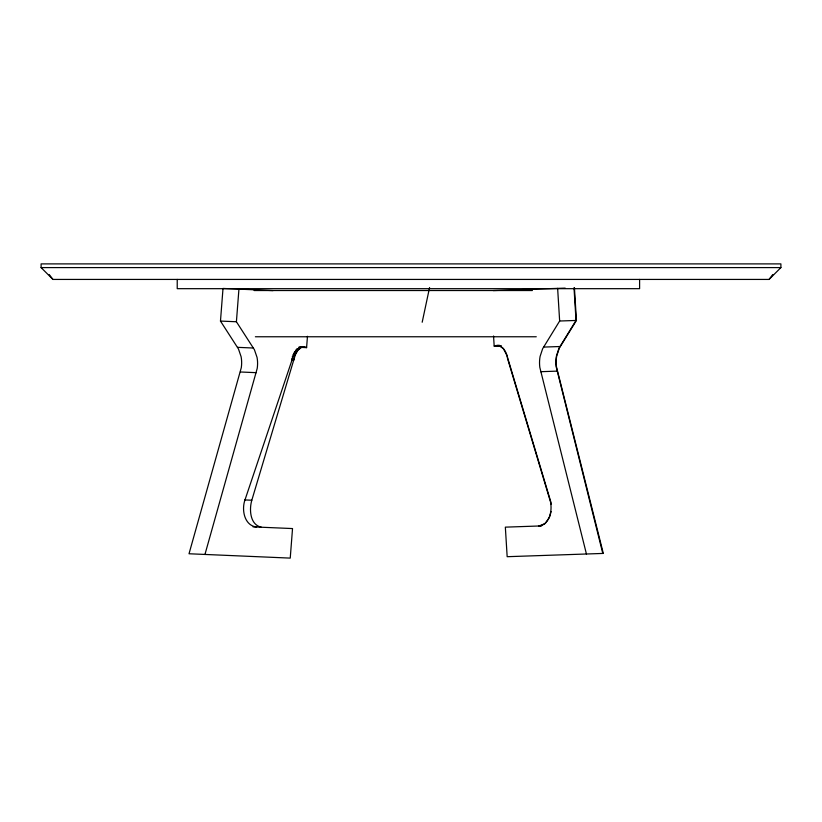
<?xml version="1.0" encoding="UTF-8"?>
<svg xmlns="http://www.w3.org/2000/svg" width="822" height="822" viewBox="0 0 822 822"><rect width="100%" height="100%" fill="white"/><g stroke="black" fill="none" stroke-linecap="round" stroke-linejoin="round"><path stroke-width="1.23" d="M253.053 526.871L292.529 528.567L290.238 558.107L189.019 553.761L241.298 367.66A22.369 14.529 -85.6 0 0 241.113 356.727L238.472 348.99L220.471 321.073L223.009 288.45L273.027 290.598M204.955 554.449L257.224 368.348A22.369 14.529 -85.6 0 0 257.05 357.406L254.399 349.679L236.407 321.751L238.935 289.139M298.602 347.274L306.596 347.624L307.469 336.29M551.079 511.49L549.856 516.298M422.189 322.234L429.577 287.505M261.417 527.231C249.95 524.868 249.066 509.455 251.809 500.228L295.232 355.022L297.913 350.213L301.54 347.398M549.548 517.213L545.14 523.552L539.109 525.988M557.635 288.378L559.648 321.012L542.633 348.733L540.095 356.429A22.667 13.861 86.5 0 0 539.818 367.362L586.435 553.997M574.013 287.813L576.027 320.457L559.011 348.168L556.473 355.864A22.667 13.861 86.5 0 0 556.186 366.797L602.803 553.442M769.063 279.429L780.9 267.592L780.9 263.893L41.1 263.893L41.1 267.592L52.937 279.429L769.063 279.429L772.762 274.569M538.883 525.998C546.075 525.484 549.918 517.881 550.761 511.5A18.228 11.138 86.5 0 0 550.555 502.088L507.564 358.587C506.989 352.155 501.759 343.041 494.176 346.083L493.549 336.003M306.596 347.624C298.879 344.469 292.838 353.193 292.036 359.964L244.977 499.94C241.411 509.722 244.288 525.464 256.443 527.015M493.282 290.567L565.187 288.121M559.648 321.012L576.027 320.457M496.878 345.415L499.231 345.332M499.581 345.466L494.176 346.083L501.471 345.836M543.558 347.09L559.936 346.524M540.629 371.698L556.997 371.133M541.616 525.905L505.345 527.149L507.164 556.699L603.307 553.422L556.453 366.787A22.646 13.923 86.5 0 1 556.741 355.864L559.299 348.158L576.438 320.446L574.424 287.803M41.1 267.592L780.9 267.592M254.09 290.526L532.43 290.526M255.375 336.763L536.273 336.763M220.471 321.073L236.407 321.751M300.256 346.761L303.688 346.915M299.968 346.905L305.168 347.12M296.65 348.918L299.044 349.021M237.496 347.336L253.423 348.025M295.53 350.11L297.913 350.213M294.502 351.528L296.896 351.621M293.598 353.141L295.992 353.244M292.838 354.919L295.232 355.022M292.231 356.84L294.625 356.943M291.789 358.844L294.184 358.947M291.512 359.944L293.906 360.046M240.373 371.986L256.31 372.674M244.637 499.92L251.809 500.228M499.622 345.898L503.454 348.723L506.938 355.474L550.863 502.078A18.207 11.189 86.5 0 1 551.172 504.163M49.238 274.569L52.937 279.429M639.598 279.429L639.598 288.676L177.223 288.676L177.223 279.429"/></g></svg>
